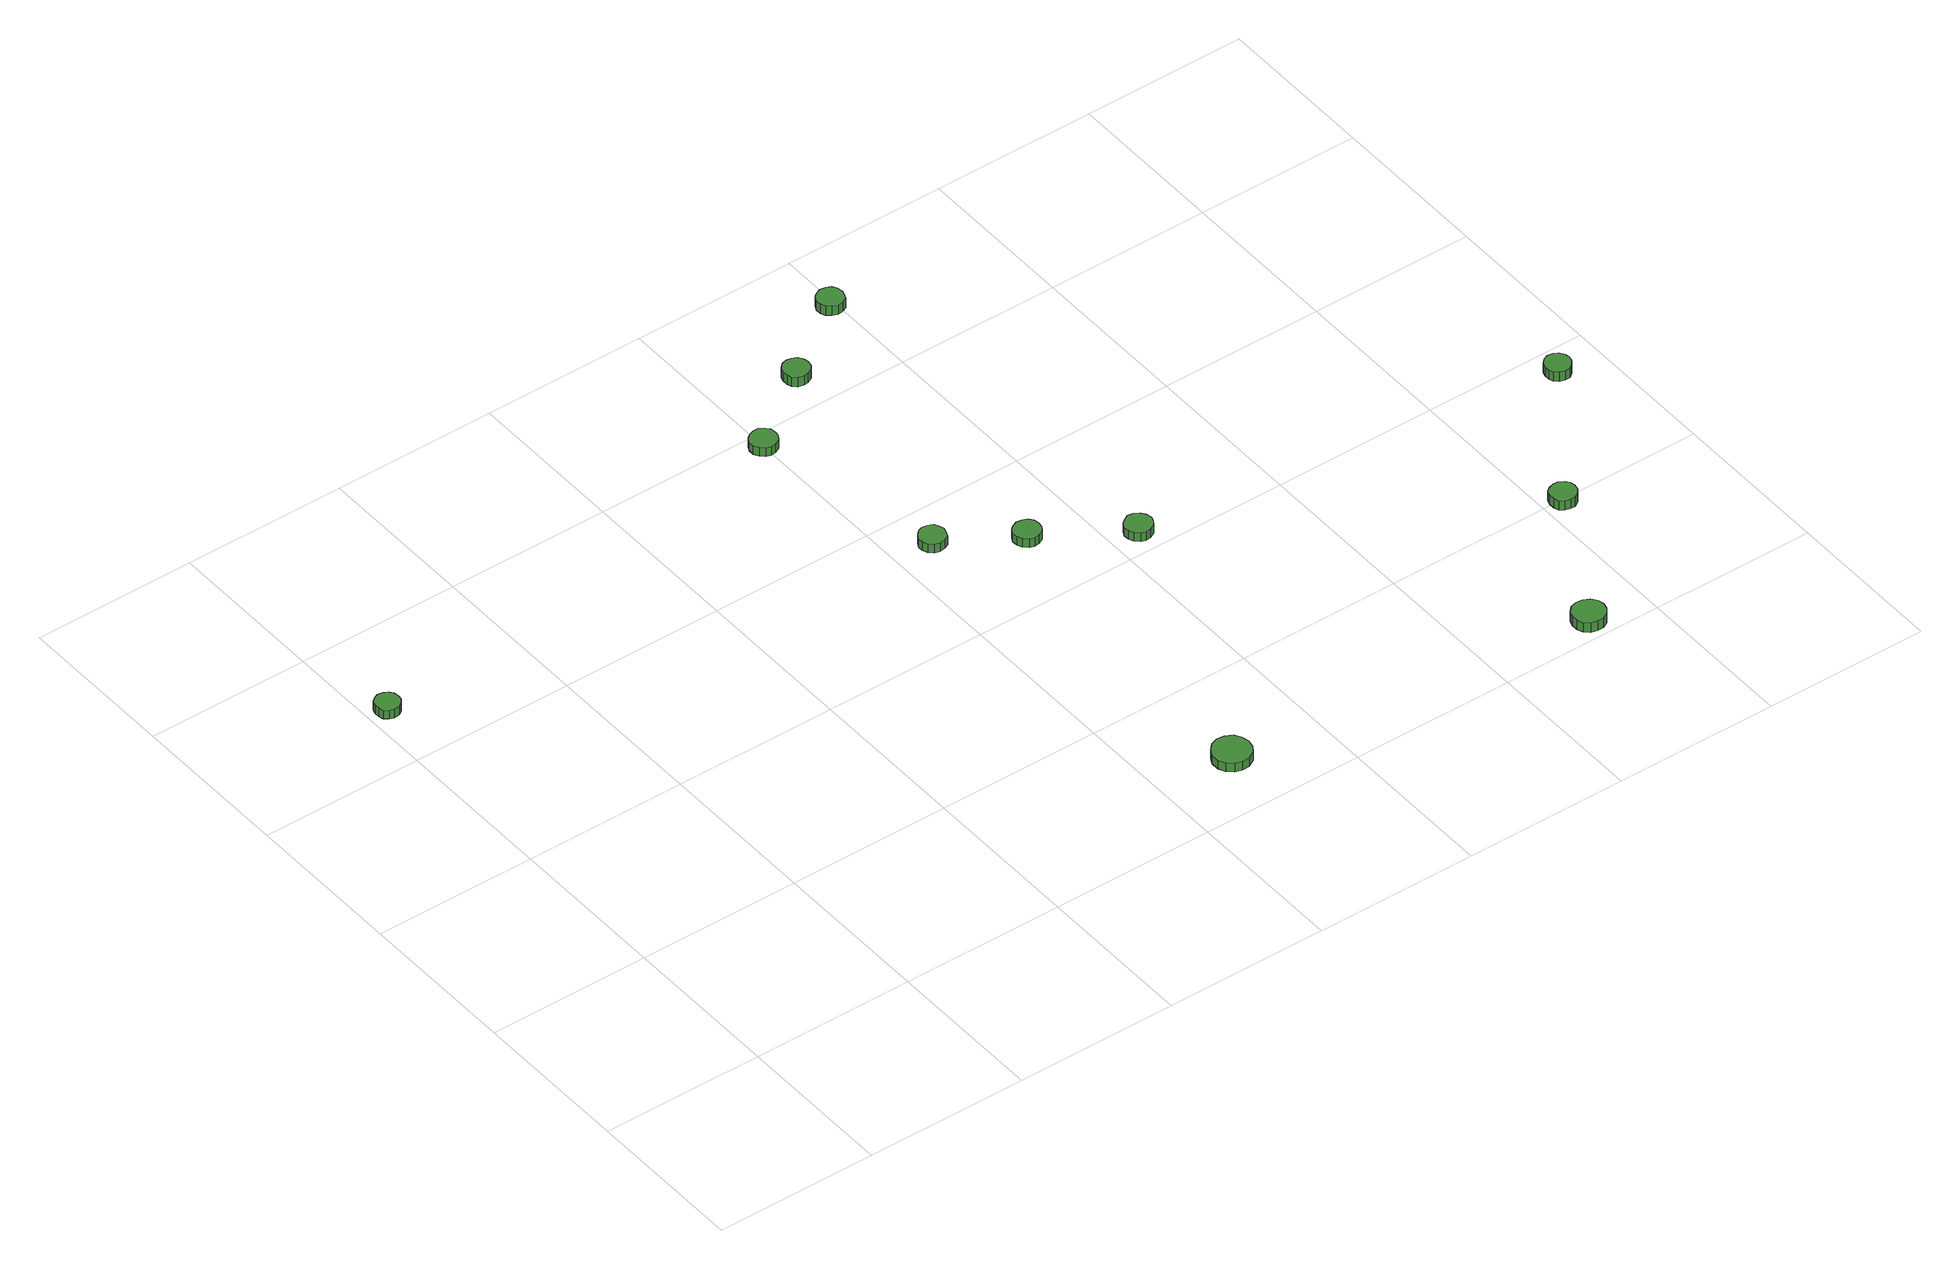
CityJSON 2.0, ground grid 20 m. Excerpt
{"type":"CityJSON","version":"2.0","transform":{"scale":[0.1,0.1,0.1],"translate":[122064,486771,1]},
"CityObjects":{
"tree1":{"type":"SolitaryVegetationObject","attributes":{"function":"something"},"geometry":[{"type":"MultiSurface","lod":"1","boundaries":[[[0,1,2,3,4,5,6,7,8,9,10,11,12,13,14]],[[15,16,17,18,19,20,21,22,23,24,25,26,27,28,29]],[[0,29,28,1]],[[1,28,27,2]],[[2,27,26,3]],[[3,26,25,4]],[[4,25,24,5]],[[5,24,23,6]],[[6,23,22,7]],[[7,22,21,8]],[[8,21,20,9]],[[9,20,19,10]],[[10,19,18,11]],[[11,18,17,12]],[[12,17,16,13]],[[13,16,15,14]],[[14,15,29,0]]]}]},
"tree2":{"type":"SolitaryVegetationObject","attributes":{"function":"something"},"geometry":[{"type":"MultiSurface","lod":"1","boundaries":[[[30,31,32,33,34,35,36,37,38,39,40,41,42,43,44]],[[45,46,47,48,49,50,51,52,53,54,55,56,57,58,59]],[[30,59,58,31]],[[31,58,57,32]],[[32,57,56,33]],[[33,56,55,34]],[[34,55,54,35]],[[35,54,53,36]],[[36,53,52,37]],[[37,52,51,38]],[[38,51,50,39]],[[39,50,49,40]],[[40,49,48,41]],[[41,48,47,42]],[[42,47,46,43]],[[43,46,45,44]],[[44,45,59,30]]]}]},
"tree3":{"type":"SolitaryVegetationObject","attributes":{"function":"something"},"geometry":[{"type":"MultiSurface","lod":"1","boundaries":[[[60,61,62,63,64,65,66,67,68,69,70,71,72,73,74]],[[75,76,77,78,79,80,81,82,83,84,85,86,87,88,89]],[[60,89,88,61]],[[61,88,87,62]],[[62,87,86,63]],[[63,86,85,64]],[[64,85,84,65]],[[65,84,83,66]],[[66,83,82,67]],[[67,82,81,68]],[[68,81,80,69]],[[69,80,79,70]],[[70,79,78,71]],[[71,78,77,72]],[[72,77,76,73]],[[73,76,75,74]],[[74,75,89,60]]]}]},
"tree4":{"type":"SolitaryVegetationObject","attributes":{"function":"something"},"geometry":[{"type":"MultiSurface","lod":"1","boundaries":[[[90,91,92,93,94,95,96,97,98,99,100,101,102,103,104]],[[105,106,107,108,109,110,111,112,113,114,115,116,117,118,119]],[[90,119,118,91]],[[91,118,117,92]],[[92,117,116,93]],[[93,116,115,94]],[[94,115,114,95]],[[95,114,113,96]],[[96,113,112,97]],[[97,112,111,98]],[[98,111,110,99]],[[99,110,109,100]],[[100,109,108,101]],[[101,108,107,102]],[[102,107,106,103]],[[103,106,105,104]],[[104,105,119,90]]]}]},
"tree5":{"type":"SolitaryVegetationObject","attributes":{"function":"something"},"geometry":[{"type":"MultiSurface","lod":"1","boundaries":[[[120,121,122,123,124,125,126,127,128,129,130,131,132,133,134]],[[135,136,137,138,139,140,141,142,143,144,145,146,147,148,149]],[[120,149,148,121]],[[121,148,147,122]],[[122,147,146,123]],[[123,146,145,124]],[[124,145,144,125]],[[125,144,143,126]],[[126,143,142,127]],[[127,142,141,128]],[[128,141,140,129]],[[129,140,139,130]],[[130,139,138,131]],[[131,138,137,132]],[[132,137,136,133]],[[133,136,135,134]],[[134,135,149,120]]]}]},
"tree6":{"type":"SolitaryVegetationObject","attributes":{"function":"something"},"geometry":[{"type":"MultiSurface","lod":"1","boundaries":[[[150,151,152,153,154,155,156,157,158,159,160,161,162,163,164]],[[165,166,167,168,169,170,171,172,173,174,175,176,177,178,179]],[[150,179,178,151]],[[151,178,177,152]],[[152,177,176,153]],[[153,176,175,154]],[[154,175,174,155]],[[155,174,173,156]],[[156,173,172,157]],[[157,172,171,158]],[[158,171,170,159]],[[159,170,169,160]],[[160,169,168,161]],[[161,168,167,162]],[[162,167,166,163]],[[163,166,165,164]],[[164,165,179,150]]]}]},
"tree7":{"type":"SolitaryVegetationObject","attributes":{"function":"something"},"geometry":[{"type":"MultiSurface","lod":"1","boundaries":[[[180,181,182,183,184,185,186,187,188,189,190,191,192,193,194]],[[195,196,197,198,199,200,201,202,203,204,205,206,207,208,209]],[[180,209,208,181]],[[181,208,207,182]],[[182,207,206,183]],[[183,206,205,184]],[[184,205,204,185]],[[185,204,203,186]],[[186,203,202,187]],[[187,202,201,188]],[[188,201,200,189]],[[189,200,199,190]],[[190,199,198,191]],[[191,198,197,192]],[[192,197,196,193]],[[193,196,195,194]],[[194,195,209,180]]]}]},
"tree8":{"type":"SolitaryVegetationObject","attributes":{"function":"something"},"geometry":[{"type":"MultiSurface","lod":"1","boundaries":[[[210,211,212,213,214,215,216,217,218,219,220,221,222,223,224]],[[225,226,227,228,229,230,231,232,233,234,235,236,237,238,239]],[[210,239,238,211]],[[211,238,237,212]],[[212,237,236,213]],[[213,236,235,214]],[[214,235,234,215]],[[215,234,233,216]],[[216,233,232,217]],[[217,232,231,218]],[[218,231,230,219]],[[219,230,229,220]],[[220,229,228,221]],[[221,228,227,222]],[[222,227,226,223]],[[223,226,225,224]],[[224,225,239,210]]]}]},
"tree9":{"type":"SolitaryVegetationObject","attributes":{"function":"something"},"geometry":[{"type":"MultiSurface","lod":"1","boundaries":[[[240,241,242,243,244,245,246,247,248,249,250,251,252,253,254]],[[255,256,257,258,259,260,261,262,263,264,265,266,267,268,269]],[[240,269,268,241]],[[241,268,267,242]],[[242,267,266,243]],[[243,266,265,244]],[[244,265,264,245]],[[245,264,263,246]],[[246,263,262,247]],[[247,262,261,248]],[[248,261,260,249]],[[249,260,259,250]],[[250,259,258,251]],[[251,258,257,252]],[[252,257,256,253]],[[253,256,255,254]],[[254,255,269,240]]]}]},
"tree10":{"type":"SolitaryVegetationObject","attributes":{"function":"something"},"geometry":[{"type":"MultiSurface","lod":"1","boundaries":[[[270,271,272,273,274,275,276,277,278,279,280,281,282,283,284]],[[285,286,287,288,289,290,291,292,293,294,295,296,297,298,299]],[[270,299,298,271]],[[271,298,297,272]],[[272,297,296,273]],[[273,296,295,274]],[[274,295,294,275]],[[275,294,293,276]],[[276,293,292,277]],[[277,292,291,278]],[[278,291,290,279]],[[279,290,289,280]],[[280,289,288,281]],[[281,288,287,282]],[[282,287,286,283]],[[283,286,285,284]],[[284,285,299,270]]]}]},
"tree11":{"type":"SolitaryVegetationObject","attributes":{"function":"something"},"geometry":[{"type":"MultiSurface","lod":"1","boundaries":[[[300,301,302,303,304,305,306,307,308,309,310,311,312,313,314]],[[315,316,317,318,319,320,321,322,323,324,325,326,327,328,329]],[[300,329,328,301]],[[301,328,327,302]],[[302,327,326,303]],[[303,326,325,304]],[[304,325,324,305]],[[305,324,323,306]],[[306,323,322,307]],[[307,322,321,308]],[[308,321,320,309]],[[309,320,319,310]],[[310,319,318,311]],[[311,318,317,312]],[[312,317,316,313]],[[313,316,315,314]],[[314,315,329,300]]]}]}
},
"vertices":[
[39,683,13],[38,689,13],[34,694,13],[29,697,13],[22,698,13],[17,696,13],[12,692,13],[10,686,13],[10,680,13],[12,674,13],[17,670,13],[22,668,13],[29,669,13],[34,672,13],[38,677,13],[38,677,1],[34,672,1],[29,669,1],[22,668,1],[17,670,1],[12,674,1],[10,680,1],[10,686,1],[12,692,1],[17,696,1],[22,698,1],[29,697,1],[34,694,1],[38,689,1],[39,683,1],
[715,79,13],[713,88,13],[708,96,13],[699,101,13],[690,102,13],[681,99,13],[674,92,13],[670,84,13],[670,74,13],[674,65,13],[681,59,13],[690,56,13],[699,57,13],[708,62,13],[713,69,13],[713,69,1],[708,62,1],[699,57,1],[690,56,1],[681,59,1],[674,65,1],[670,74,1],[670,84,1],[674,92,1],[681,99,1],[690,102,1],[699,101,1],[708,96,1],[713,88,1],[715,79,1],
[661,543,18],[659,550,18],[656,555,18],[650,558,18],[643,559,18],[637,557,18],[632,552,18],[629,546,18],[629,540,18],[632,534,18],[637,529,18],[643,527,18],[650,528,18],[656,531,18],[659,537,18],[659,537,6],[656,531,6],[650,528,6],[643,527,6],[637,529,6],[632,534,6],[629,540,6],[629,546,6],[632,552,6],[637,557,6],[643,559,6],[650,558,6],[656,555,6],[659,550,6],[661,543,6],
[614,778,15],[613,785,15],[609,790,15],[603,794,15],[596,794,15],[590,792,15],[585,788,15],[582,782,15],[582,775,15],[585,769,15],[590,764,15],[596,762,15],[603,763,15],[609,766,15],[613,772,15],[613,772,3],[609,766,3],[603,763,3],[596,762,3],[590,764,3],[585,769,3],[582,775,3],[582,782,3],[585,788,3],[590,792,3],[596,794,3],[603,794,3],[609,790,3],[613,785,3],[614,778,3],
[747,490,17],[746,497,17],[742,502,17],[736,505,17],[729,506,17],[723,504,17],[718,500,17],[715,494,17],[715,487,17],[718,481,17],[723,476,17],[729,474,17],[736,475,17],[742,478,17],[746,484,17],[746,484,5],[742,478,5],[736,475,5],[729,474,5],[723,476,5],[718,481,5],[715,487,5],[715,494,5],[718,500,5],[723,504,5],[729,506,5],[736,505,5],[742,502,5],[746,497,5],[747,490,5],
[711,849,14],[710,855,14],[706,861,14],[700,864,14],[694,865,14],[687,863,14],[682,858,14],[680,852,14],[680,845,14],[682,839,14],[687,835,14],[694,833,14],[700,834,14],[706,837,14],[710,842,14],[710,842,1],[706,837,1],[700,834,1],[694,833,1],[687,835,1],[682,839,1],[680,845,1],[680,852,1],[682,858,1],[687,863,1],[694,865,1],[700,864,1],[706,861,1],[710,855,1],[711,849,1],
[849,427,16],[847,434,16],[843,439,16],[837,443,16],[830,444,16],[824,441,16],[819,437,16],[816,431,16],[816,424,16],[819,418,16],[824,413,16],[830,411,16],[837,412,16],[843,415,16],[847,421,16],[847,421,4],[843,415,4],[837,412,4],[830,411,4],[824,413,4],[819,418,4],[816,424,4],[816,431,4],[819,437,4],[824,441,4],[830,444,4],[837,443,4],[843,439,4],[847,434,4],[849,427,4],
[810,919,13],[808,926,13],[805,931,13],[799,934,13],[792,935,13],[786,933,13],[781,929,13],[778,923,13],[778,916,13],[781,910,13],[786,906,13],[792,903,13],[799,904,13],[805,907,13],[808,913,13],[808,913,0],[805,907,0],[799,904,0],[792,903,0],[786,906,0],[781,910,0],[778,916,0],[778,923,0],[781,929,0],[786,933,0],[792,935,0],[799,934,0],[805,931,0],[808,926,0],[810,919,0],
[1149,27,14],[1147,35,14],[1142,41,14],[1135,45,14],[1127,46,14],[1119,44,14],[1113,38,14],[1110,31,14],[1110,23,14],[1113,15,14],[1119,10,14],[1127,8,14],[1135,8,14],[1142,12,14],[1147,19,14],[1147,19,1],[1142,12,1],[1135,8,1],[1127,8,1],[1119,10,1],[1113,15,1],[1110,23,1],[1110,31,1],[1113,38,1],[1119,44,1],[1127,46,1],[1135,45,1],[1142,41,1],[1147,35,1],[1149,27,1],
[1240,198,14],[1239,204,14],[1235,209,14],[1229,213,14],[1223,213,14],[1216,211,14],[1211,207,14],[1209,201,14],[1209,194,14],[1211,188,14],[1216,184,14],[1223,182,14],[1229,182,14],[1235,186,14],[1239,191,14],[1239,191,1],[1235,186,1],[1229,182,1],[1223,182,1],[1216,184,1],[1211,188,1],[1209,194,1],[1209,201,1],[1211,207,1],[1216,211,1],[1223,213,1],[1229,213,1],[1235,209,1],[1239,204,1],[1240,198,1],
[1361,367,13],[1360,373,13],[1356,379,13],[1351,382,13],[1344,383,13],[1338,381,13],[1333,376,13],[1331,370,13],[1331,364,13],[1333,358,13],[1338,354,13],[1344,352,13],[1351,352,13],[1356,356,13],[1360,361,13],[1360,361,0],[1356,356,0],[1351,352,0],[1344,352,0],[1338,354,0],[1333,358,0],[1331,364,0],[1331,370,0],[1333,376,0],[1338,381,0],[1344,383,0],[1351,382,0],[1356,379,0],[1360,373,0],[1361,367,0]
]}
